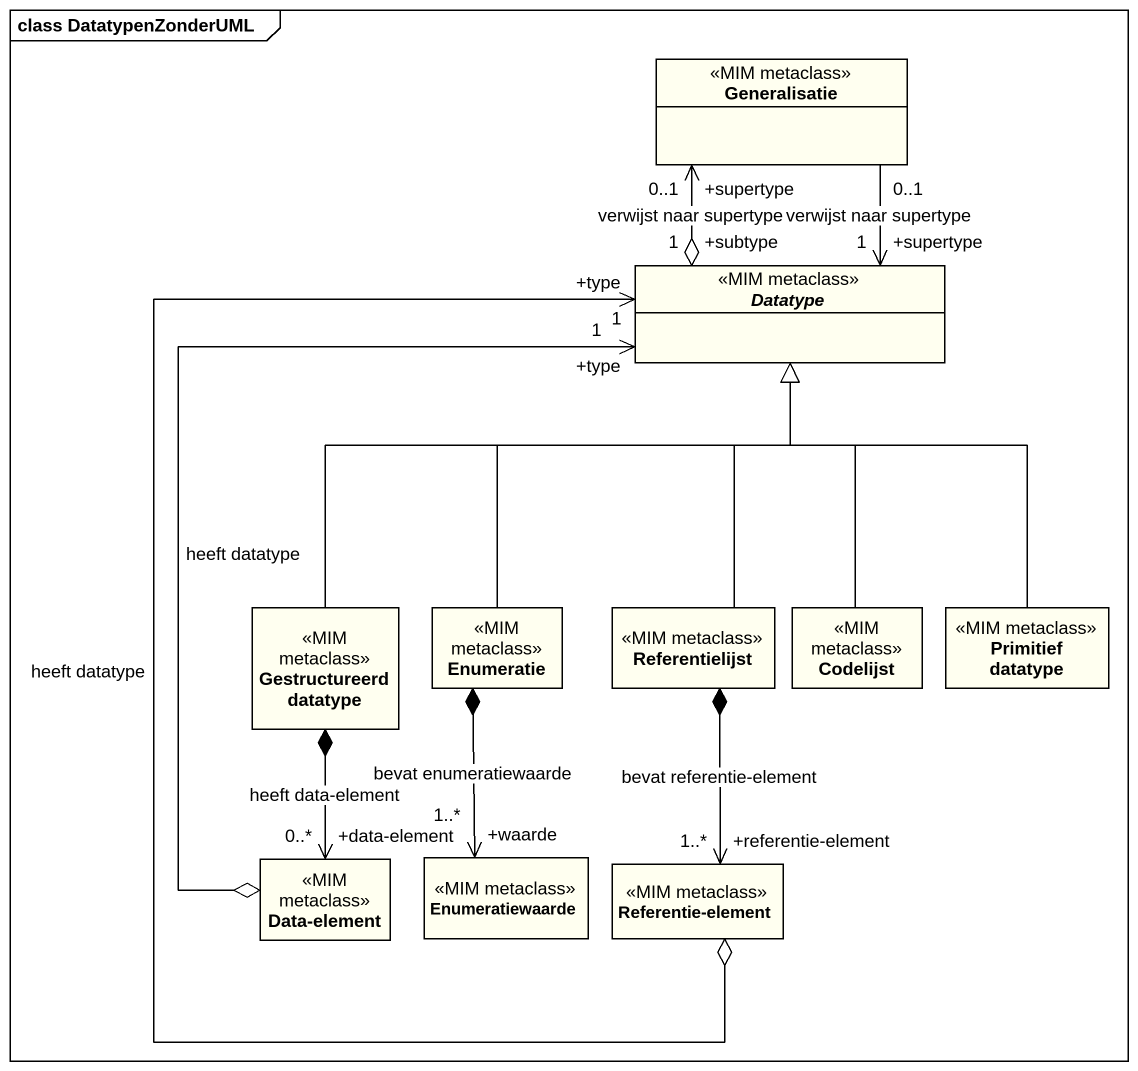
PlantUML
@startuml
mainframe class DatatypenZonderUML
hide circle
hide empty members
class Generalisatie <<MIM metaclass>> #FFFFF0
abstract class Datatype <<MIM metaclass>> #FFFFF0
class "Gestructureerd datatype" as Gestructureerd_datatype <<MIM metaclass>> #FFFFF0
class Enumeratie <<MIM metaclass>> #FFFFF0
class Referentielijst <<MIM metaclass>> #FFFFF0
class Codelijst <<MIM metaclass>> #FFFFF0
class "Primitief datatype" as Primitief_datatype <<MIM metaclass>> #FFFFF0
class "Data-element" as Data_element <<MIM metaclass>> #FFFFF0
class Enumeratiewaarde <<MIM metaclass>> #FFFFF0
class "Referentie-element" as Referentie_element <<MIM metaclass>> #FFFFF0
Generalisatie "+supertype\n0..1" <--o "+subtype\n1" Datatype : verwijst naar supertype
Generalisatie "0..1" --> "+supertype\n1" Datatype : verwijst naar supertype
Gestructureerd_datatype -up-|> Datatype
Gestructureerd_datatype *--> "+data-element\n0..*" Data_element : heeft data-element
Enumeratie -up-|> Datatype
Enumeratie *--> "+waarde\n1..*" Enumeratiewaarde : bevat enumeratiewaarde
Referentielijst -up-|> Datatype
Referentielijst *--> "+referentie-element\n1..*" Referentie_element : bevat referentie-element
Codelijst -up-|> Datatype
Primitief_datatype -up-|> Datatype
Data_element o-up-> "+type\n1" Datatype : heeft datatype
Referentie_element o-up-> "+type\n1" Datatype : heeft datatype
@enduml
